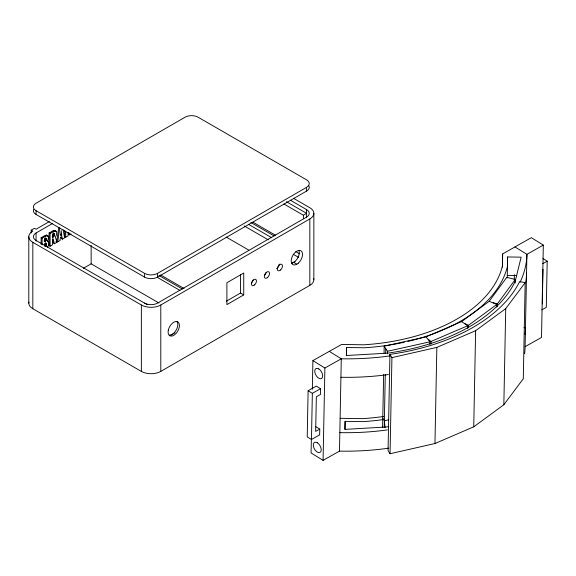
<?xml version="1.0" encoding="UTF-8"?>
<svg xmlns="http://www.w3.org/2000/svg" width="576" height="576" viewBox="0 0 576 576"><rect width="100%" height="100%" fill="white"/><g stroke="black" fill="none" stroke-linecap="round" stroke-linejoin="round"><path stroke-width="0.86" d="M514.966 246.938L502.639 253.93L502.517 265.565A160.366 94.687 1.1 0 1 363.614 344.808L341.618 344.441L312.898 360.605L312.336 389.297M507.233 277.92L507.622 256.961L521.143 257.162L515.196 281.333A178.229 105.235 1.1 0 1 387.569 353.153L346.37 355.507L346.55 347.501L364.241 347.767A165.413 97.668 1.1 0 0 404.323 342.238M507.622 256.961L507.514 266.033A165.413 97.668 1.1 0 1 443.542 329.724M319.766 429.113L315.662 431.417L316.346 396.792L320.443 394.481L320.558 388.714L316.325 386.093L308.117 390.708L307.217 436.874L311.45 439.495L319.651 434.88L319.766 429.113L315.533 426.492M311.35 439.495L311.083 452.945L323.078 460.368L339.48 451.13L341.28 358.79L329.306 351.374M311.45 439.495L312.358 393.329L308.117 390.708M323.078 460.368L324.886 368.028L312.898 360.605M344.952 429.278L345.11 421.358L362.801 421.632A165.413 97.668 1.1 0 0 383.594 419.551M346.392 355.421L346.55 347.501M382.594 427.644L383.638 374.479M384.055 353.045L384.192 346.183L425.995 336.859L461.657 321.581L489.211 301.284L506.779 277.351L515.29 279.468L515.225 282.895M384.235 427.622L385.279 374.53M385.704 353.023L385.783 348.739L384.192 346.183M387.432 353.844L387.482 351.274L385.783 348.739M389.938 354.434L388.051 450.547L390.046 453.744L434.959 443.52L473.738 426.823L503.842 404.755L523.289 378.763L525.175 282.643L519.631 281.614A183.341 108.259 1.1 0 1 390.463 354.305L389.938 354.434L390.463 354.305M390.046 453.744L391.932 357.617L390.024 354.55M429.898 344.376L429.948 341.806L425.995 336.859M430.942 344.045L430.992 341.474L428.249 339.271M434.959 443.52L436.846 347.393L475.625 330.696L505.728 308.628L525.175 282.643M467.575 328.356L467.626 325.778L461.657 321.581M468.432 327.874L468.482 325.303L496.778 304.452L489.211 301.284M473.738 426.823L475.625 330.696M496.728 307.022L496.778 304.452M497.34 306.425L497.39 303.854L515.29 279.468M502.38 267.134L502.639 253.93M503.842 404.755L505.728 308.628M514.282 280.087L514.39 274.702M525.11 346.673L526.91 254.326L514.93 246.917L531.338 237.679L543.326 245.102L541.512 337.442L525.11 346.673A183.341 108.259 1.1 0 1 524.606 353.714M542.304 303.876L542.988 269.251M542.966 258.552L547.2 261.173L546.293 307.339L541.822 309.859M345.11 421.358L344.938 429.372L386.129 427.01A178.229 105.235 1.1 0 0 388.814 426.629M44.755 246.11L45.41 244.8L45.353 242.892L46.325 243.454L46.462 244.519L45.727 246.672M45.007 241.546L44.035 240.991L45.266 239.508L45.209 237.794L46.181 238.356L46.339 239.105L45.85 240.869L44.532 241.819L44.532 238.622L46.181 238.356M53.194 237.139L52.222 236.578L53.417 235.058L53.28 232.913L54.439 233.906L53.993 236.462L52.51 237.528L52.51 234.022L54.252 233.474M57.701 241.841L59.774 227.945L58.802 227.383L56.729 241.279L57.701 241.841L59.99 240.516L60.372 237.614L61.985 236.686L62.352 239.148L64.591 237.859L63.173 229.889M47.47 247.248C48.65 245.657 49.666 242.604 47.923 241.142L47.441 241.106C48.514 239.242 49.385 235.742 46.454 235.116L41.134 237.586L41.134 244.354M31.205 232.862L31.205 230.17L34.445 228.305L36.065 229.241L49.306 221.594M36.065 241.034L36.065 232.978L52.366 223.567M54.792 230.378L56.65 231.926L56.65 234.497L55.418 237.01L56.923 242.287L54.41 243.734L53.201 238.745L52.51 239.141L52.51 244.836L50.083 246.233L49.111 245.671L49.111 232.978L54.065 230.4L55.332 230.681L55.678 231.365M41.134 237.586L42.106 238.147L46.303 235.85L47.858 235.858M49.111 232.978L50.083 233.539L54.144 231.264L56.304 231.242M61.754 235.138L60.588 235.814L61.171 230.522L61.754 235.138L60.782 234.576M64.742 230.724L64.742 236.65L65.714 237.211L68.148 235.807L68.148 232.423M68.81 232.61L68.81 234.302L69.782 234.864L71.165 234.065M83.383 268.322L91.145 263.844L158.897 302.962M36.065 210.708L144.598 273.37A9.166 5.292 0 0 0 157.558 273.37L306.59 187.33A9.166 5.292 0 0 0 306.59 179.849L198.058 117.187A9.166 5.292 0 0 0 185.098 117.187L36.065 203.227A9.166 5.292 0 0 0 36.065 210.708L36.065 214.452L144.598 277.114A9.166 5.292 0 0 0 157.558 277.114L306.59 191.066A9.166 5.292 0 0 0 308.966 185.962M283.968 204.019L303.35 215.208L306.59 213.336L286.438 201.701M31.205 230.17L32.825 231.106A13.745 7.934 0 0 0 32.825 242.33L141.358 304.992A13.745 7.934 0 0 0 160.798 304.992L309.83 218.952A13.745 7.934 0 0 0 309.83 207.727L293.551 198.331M226.289 301.226L240.502 293.026L243.742 294.89L243.742 273.01L226.894 282.737L226.894 304.618L243.742 294.89M291.506 263.578L295.049 261.526M170.518 335.354L175.032 332.748M28.915 302.09A13.745 7.934 0 0 0 32.825 308.736L141.358 371.398A13.745 7.934 0 0 0 160.798 371.398L309.83 285.35A13.745 7.934 0 0 0 313.74 278.705M324.886 368.028L341.294 358.798M543.326 245.102L526.925 254.333A183.341 108.259 1.1 0 1 520.078 282.204M312.358 393.329L320.558 388.714M542.729 263.686L547.2 261.173M430.992 341.474L467.626 325.778M391.932 357.617L436.846 347.393M387.482 351.274L429.948 341.806M382.774 418.212L384.372 420.768L388.706 419.803M507.262 275.443L516.557 275.587M340.178 418.306L362.174 418.666A160.366 94.687 1.1 0 0 383.659 416.462M493.186 302.731L497.39 303.854M464.882 323.582L468.482 325.303M290.311 200.196L306.59 209.599L306.59 217.8M252.893 222.178L275.371 235.159M250.826 222.473L274.082 235.901M248.501 224.316L271.757 237.744M295.79 251.618L299.664 253.85M244.159 225.929L268.308 239.868M293.227 254.254L298.678 257.407M293.63 262.346L296.87 264.218M226.253 237.096L248.832 250.135M160.704 275.011L184.068 288.504M158.99 275.522L182.354 289.008M157.342 277.373L179.928 290.412M54.065 230.4L55.037 230.962M53.179 230.702L54.144 231.264M52.135 231.235L53.107 231.797M53.474 233.345L54.439 233.906M53.532 234.029L54.504 234.59M62.352 239.148L61.38 238.594L61.135 236.945M53.417 235.058L54.389 235.62M53.021 235.901L53.993 236.462M46.454 235.116L47.426 235.678M48.19 236.239L46.886 235.296M45.331 235.289L46.303 235.85M55.951 241.726L56.923 242.287M43.999 235.937L44.971 236.491M45.367 238.543L46.339 239.105M54.41 243.734L53.438 243.173L52.43 239.018M45.266 239.508L46.238 240.07M46.958 240.581L48.305 241.373M48.586 241.79L47.614 241.229L47.779 241.841M44.878 240.307L45.85 240.869M45.49 243.958L46.462 244.519M45.41 244.8L46.382 245.362M45.187 245.513L46.152 246.074M147.067 304.546L36.065 240.458A9.166 5.292 0 0 1 36.065 232.978M523.98 327.262L525.47 328.19A183.341 108.259 1.1 0 1 525.082 334.346M46.325 243.454L45.878 243.094L44.532 243.67L44.532 245.959M384.372 420.768L385.063 427.608M303.35 215.208L303.552 218.772M313.855 213.336L313.855 279.742M309.83 218.952L309.83 285.35M306.59 187.33L306.59 191.066M240.502 274.637L240.502 293.026M160.798 304.992L160.798 371.398M157.558 273.37L157.558 277.114M144.598 273.37L144.598 277.114M141.358 304.992L141.358 371.398M91.145 245.326L91.145 263.844M69.782 233.165L69.782 234.864M65.714 231.286L65.714 237.211M50.083 233.539L50.083 246.233M42.106 238.147L42.106 244.915M32.825 242.33L32.825 308.736M28.8 236.722L28.8 303.12M306.59 209.599A9.166 5.292 0 0 1 306.59 217.08L157.558 303.12A9.166 5.292 0 0 1 144.598 303.12M177.026 321.725A8.021 4.63 -60 0 1 177.811 324.54L177.624 326.34A8.021 4.63 -60 0 1 169.344 335.182M299.11 250.942A8.021 4.63 -60 0 1 292.162 262.973M279.216 264.125A3.665 2.117 -60 0 1 276.624 268.61M266.17 272.434A3.665 2.117 -60 0 1 264.334 275.609M253.123 279.936A3.542 2.045 -60 0 1 251.352 283.003M526.594 272.815A183.341 108.259 1.1 0 1 525.636 282.499M388.447 374.544A183.341 108.259 1.1 0 1 340.92 377.266M390.614 355.802A183.341 108.259 1.1 0 1 341.28 358.776M442.757 330.062A165.413 97.668 1.1 0 1 407.815 341.438M388.814 448.15A183.341 108.259 1.1 0 1 339.48 451.123M387.374 429.919A183.341 108.259 1.1 0 1 339.847 432.634M36.065 214.452A9.166 5.292 0 0 1 33.696 209.34M168.271 330.329L168.091 332.129A8.021 4.63 -60 0 0 173.066 335.7A8.021 4.63 -60 0 0 179.244 327.276L179.431 325.476A8.021 4.63 -60 0 0 174.449 321.905A8.021 4.63 -60 0 0 168.271 330.329M317.354 442.793L316.325 442.339A5.695 3.247 60.6 0 0 313.956 448.034A5.695 3.247 60.6 0 0 320.465 452.059A5.695 3.247 60.6 0 0 318.377 443.614L317.354 442.793M318.802 368.935L317.772 368.482A5.695 3.247 60.6 0 0 315.403 374.184A5.695 3.247 60.6 0 0 321.919 378.209A5.695 3.247 60.6 0 0 319.831 369.756L318.802 368.935M298.339 263.146A8.021 4.63 -60 0 0 300.881 250.726A8.021 4.63 -60 0 0 291.398 259.135A8.021 4.63 -60 0 0 298.339 263.146M267.574 277.474A3.665 2.117 -60 0 0 268.733 271.8A3.665 2.117 -60 0 0 264.398 275.645A3.665 2.117 -60 0 0 267.574 277.474M254.592 284.875A3.542 2.045 -60 0 0 255.715 279.389A3.542 2.045 -60 0 0 251.525 283.104A3.542 2.045 -60 0 0 254.592 284.875M280.534 269.993A3.665 2.117 -60 0 0 281.693 264.319A3.665 2.117 -60 0 0 277.358 268.164A3.665 2.117 -60 0 0 280.534 269.993"/></g></svg>
